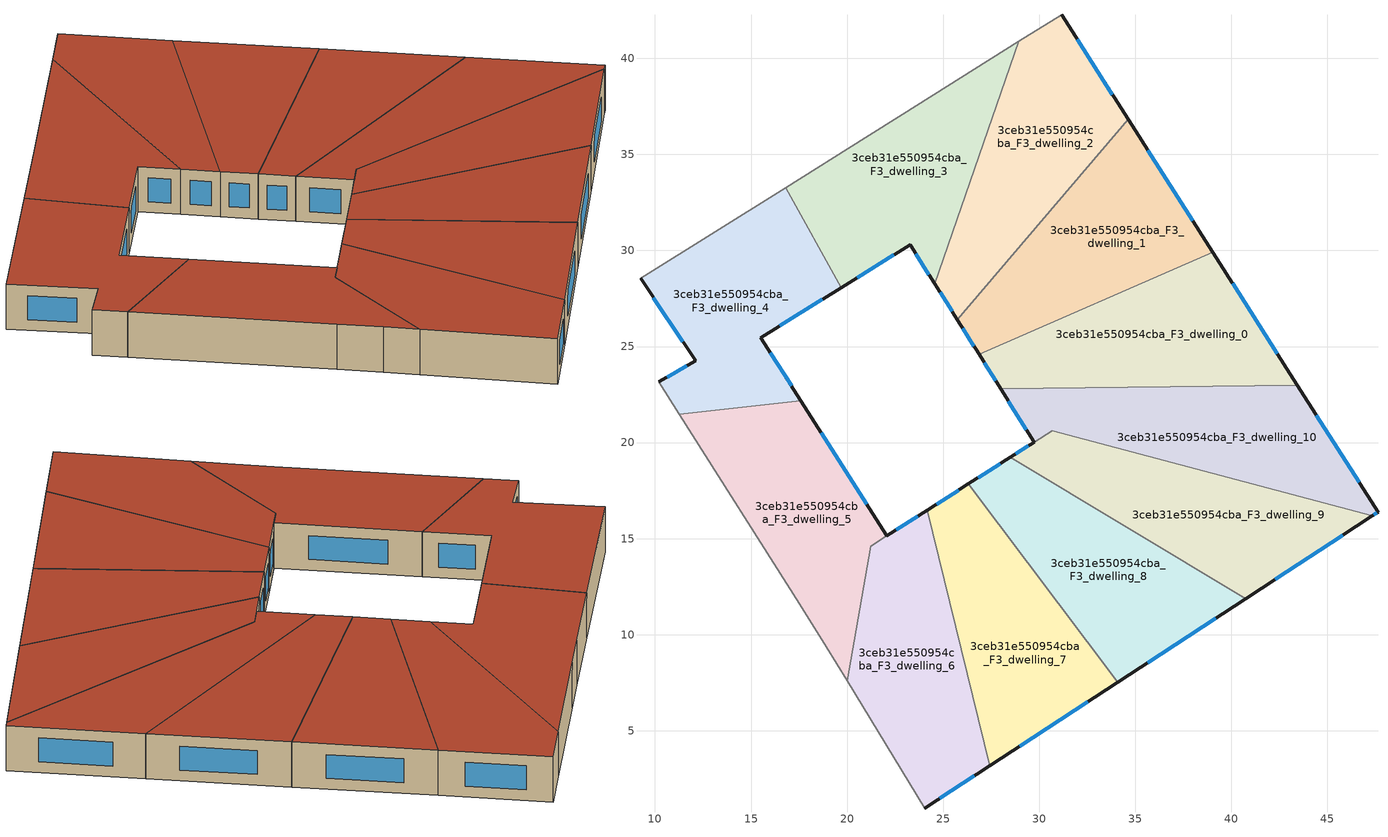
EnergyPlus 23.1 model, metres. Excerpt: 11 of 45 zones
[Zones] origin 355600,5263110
3ceb31e550954cba_F3_dwelling_0
 floor to 3ceb31e550954cba_F2_dwelling_0 (EU_floor_Construction): 39.03,29.91 43.43,22.99 27.99,22.8 26.87,24.58 z9
 wall outside (EU_wall_Construction): 26.87,24.58 27.99,22.8 / 43.43,22.99 39.03,29.91 z9:12
 wall to 3ceb31e550954cba_F3_dwelling_1 (EU_wall_Construction): 39.03,29.91 26.87,24.58 z9:12
 wall to 3ceb31e550954cba_F3_dwelling_10 (EU_wall_Construction): 27.99,22.8 43.43,22.99 z9:12
 window (EU_Window_Construction): 27.13,24.17 27.72,23.22 / 42.39,24.61 40.06,28.28 z9.7:11.3
 roof outside (EU_roof_Construction): 43.43,22.99 39.03,29.91 26.87,24.58 27.99,22.8 z12
3ceb31e550954cba_F3_dwelling_1
 floor to 3ceb31e550954cba_F2_dwelling_1 (EU_floor_Construction): 34.62,36.83 39.03,29.91 26.87,24.58 25.74,26.38 z9
 wall outside (EU_wall_Construction): 25.74,26.38 26.87,24.58 / 39.03,29.91 34.62,36.83 z9:12
 wall to 3ceb31e550954cba_F3_dwelling_2 (EU_wall_Construction): 34.62,36.83 25.74,26.38 z9:12
 window (EU_Window_Construction): 26.01,25.96 26.6,25.01 / 37.99,31.53 35.65,35.21 z9.7:11.3
 roof outside (EU_roof_Construction): 39.03,29.91 34.62,36.83 25.74,26.38 26.87,24.58 z12
3ceb31e550954cba_F3_dwelling_10
 floor to 3ceb31e550954cba_F2_dwelling_10 (EU_floor_Construction): 43.43,22.99 47.63,16.38 47.34,16.19 30.67,20.61 29.73,20.01 27.99,22.8 z9
 wall outside (EU_wall_Construction): 27.99,22.8 29.73,20.01 / 47.34,16.19 47.63,16.38 43.43,22.99 z9:12
 wall to 3ceb31e550954cba_F3_dwelling_9 (EU_wall_Construction): 29.73,20.01 30.67,20.61 / 30.68,20.61 47.34,16.19 z9:12
 window (EU_Window_Construction): 28.4,22.15 29.32,20.67 / 46.64,17.93 44.41,21.44 / 47.41,16.24 47.56,16.34 z9.7:11.3
 roof outside (EU_roof_Construction): 47.63,16.38 43.43,22.99 27.99,22.8 29.73,20.01 30.67,20.61 47.34,16.19 z12
3ceb31e550954cba_F3_dwelling_2
 floor to 3ceb31e550954cba_F2_dwelling_2 (EU_floor_Construction): 31.16,42.27 34.62,36.83 25.74,26.38 24.56,28.26 28.94,40.88 z9
 wall outside (EU_wall_Construction): 24.56,28.26 25.74,26.38 / 34.62,36.83 31.16,42.27 z9:12
 wall to 3ceb31e550954cba_F3_dwelling_3 (EU_wall_Construction): 28.94,40.88 24.56,28.26 z9:12
 wall adiabatic (EU_wall_Construction): 31.16,42.27 28.94,40.88 z9:12
 window (EU_Window_Construction): 24.84,27.82 25.46,26.82 / 33.81,38.11 31.97,41 z9.7:11.3
 roof outside (EU_roof_Construction): 25.74,26.38 34.62,36.83 31.16,42.27 28.94,40.88 24.56,28.26 z12
3ceb31e550954cba_F3_dwelling_3
 floor to 3ceb31e550954cba_F2_dwelling_3 (EU_floor_Construction): 28.94,40.88 24.56,28.26 23.28,30.3 19.69,28.06 16.8,33.26 20.96,35.85 22.9,37.08 z9
 wall outside (EU_wall_Construction): 19.69,28.06 23.28,30.3 24.56,28.26 z9:12
 wall adiabatic (EU_wall_Construction): 28.94,40.88 22.9,37.08 20.96,35.85 16.8,33.26 z9:12
 wall to 3ceb31e550954cba_F3_dwelling_4 (EU_wall_Construction): 16.8,33.26 19.69,28.06 z9:12
 window (EU_Window_Construction): 23.58,29.82 24.26,28.74 / 20.53,28.59 22.44,29.78 z9.7:11.3
 roof outside (EU_roof_Construction): 24.56,28.26 28.94,40.88 22.9,37.08 20.96,35.85 16.8,33.26 19.69,28.06 23.28,30.3 z12
3ceb31e550954cba_F3_dwelling_4
 floor to 3ceb31e550954cba_F2_dwelling_4 (EU_floor_Construction): 16.8,33.26 19.69,28.06 15.52,25.46 17.6,22.17 11.25,21.47 10.18,23.15 12.11,24.25 9.25,28.55 z9
 wall outside (EU_wall_Construction): 9.25,28.55 12.11,24.25 10.18,23.15 / 17.6,22.17 15.52,25.46 19.69,28.06 z9:12
 wall adiabatic (EU_wall_Construction): 16.8,33.26 9.25,28.55 / 10.18,23.15 11.25,21.47 z9:12
 wall to 3ceb31e550954cba_F3_dwelling_5 (EU_wall_Construction): 11.25,21.47 17.6,22.17 z9:12
 window (EU_Window_Construction): 9.92,27.54 11.44,25.26 / 16.49,26.07 18.71,27.45 / 17.11,22.95 16,24.69 / 11.66,23.99 10.64,23.41 z9.7:11.3
 roof outside (EU_roof_Construction): 17.6,22.17 15.52,25.46 19.69,28.06 16.8,33.26 9.25,28.55 12.11,24.25 10.18,23.15 11.25,21.47 z12
3ceb31e550954cba_F3_dwelling_5
 floor to 3ceb31e550954cba_F2_dwelling_5 (EU_floor_Construction): 17.6,22.17 22.06,15.14 21.23,14.62 20,7.59 18.92,9.37 17.54,11.58 11.25,21.47 z9
 wall outside (EU_wall_Construction): 22.06,15.14 17.6,22.17 z9:12
 wall adiabatic (EU_wall_Construction): 11.25,21.47 17.54,11.58 18.92,9.37 20,7.59 z9:12
 wall to 3ceb31e550954cba_F3_dwelling_6 (EU_wall_Construction): 20,7.6 21.23,14.62 22.06,15.14 z9:12
 window (EU_Window_Construction): 21.01,16.8 18.64,20.52 z9.7:11.3
 roof outside (EU_roof_Construction): 20,7.59 21.23,14.62 22.06,15.14 17.6,22.17 11.25,21.47 17.54,11.58 18.92,9.37 z12
3ceb31e550954cba_F3_dwelling_6
 floor to 3ceb31e550954cba_F2_dwelling_6 (EU_floor_Construction): 24.17,16.48 27.43,3.18 24.03,0.96 20,7.6 21.23,14.62 z9
 wall outside (EU_wall_Construction): 24.03,0.96 27.43,3.18 / 24.17,16.48 22.06,15.14 z9:12
 wall to 3ceb31e550954cba_F3_dwelling_7 (EU_wall_Construction): 27.43,3.18 24.17,16.48 z9:12
 wall adiabatic (EU_wall_Construction): 20,7.6 24.03,0.96 z9:12
 window (EU_Window_Construction): 24.83,1.48 26.63,2.66 / 23.67,16.17 22.55,15.46 z9.7:11.3
 roof outside (EU_roof_Construction): 27.43,3.18 24.17,16.48 21.23,14.62 20,7.6 24.03,0.96 z12
3ceb31e550954cba_F3_dwelling_7
 floor to 3ceb31e550954cba_F2_dwelling_7 (EU_floor_Construction): 26.32,17.85 34.08,7.53 27.43,3.18 24.17,16.48 z9
 wall outside (EU_wall_Construction): 26.32,17.85 24.17,16.48 / 27.43,3.18 34.08,7.53 z9:12
 wall to 3ceb31e550954cba_F3_dwelling_8 (EU_wall_Construction): 34.08,7.53 26.32,17.85 z9:12
 window (EU_Window_Construction): 25.81,17.53 24.67,16.8 / 28.99,4.2 32.52,6.51 z9.7:11.3
 roof outside (EU_roof_Construction): 34.08,7.53 26.32,17.85 24.17,16.48 27.43,3.18 z12
3ceb31e550954cba_F3_dwelling_8
 floor to 3ceb31e550954cba_F2_dwelling_8 (EU_floor_Construction): 40.74,11.88 34.08,7.53 26.32,17.85 28.49,19.22 z9
 wall outside (EU_wall_Construction): 28.49,19.22 26.32,17.85 / 34.08,7.53 40.74,11.88 z9:12
 wall to 3ceb31e550954cba_F3_dwelling_9 (EU_wall_Construction): 40.74,11.88 28.49,19.22 z9:12
 window (EU_Window_Construction): 27.98,18.9 26.83,18.17 / 35.64,8.55 39.18,10.86 z9.7:11.3
 roof outside (EU_roof_Construction): 40.74,11.88 28.49,19.22 26.32,17.85 34.08,7.53 z12
3ceb31e550954cba_F3_dwelling_9
 floor to 3ceb31e550954cba_F2_dwelling_9 (EU_floor_Construction): 47.34,16.19 40.74,11.88 28.49,19.22 30.67,20.61 z9
 wall outside (EU_wall_Construction): 40.74,11.88 47.34,16.19 / 29.73,20.01 28.49,19.22 z9:12
 window (EU_Window_Construction): 42.29,12.89 45.79,15.18 / 29.44,19.83 28.78,19.41 z9.7:11.3
 roof outside (EU_roof_Construction): 47.34,16.19 30.68,20.61 28.49,19.22 40.74,11.88 z12
[Building]
EU S2 Campaign: North Axis=0; Terrain=City; Solar Distribution=FullExterior
[Site:Location]
Budapest.Ferenc.Liszt.Intl.AP: Latitude=47.437; Longitude=19.256; Time Zone=1; Elevation=185
[SizingPeriod:WeatherFileDays]
AnnualSizingPeriod: Begin Month=1; Begin Day of Month=1; End Month=12; End Day of Month=31; Day of Week for Start Day=Monday; Use Weather File Daylight Saving Period=No; Use Weather File Rain and Snow Indicators=No
[MATERIAL]
EU_InternalMass_Material: Roughness=MediumRough; Thickness=0.1; Conductivity=1; Density=1800; Specific Heat=900; Thermal Absorptance=0.9; Solar Absorptance=0.7; Visible Absorptance=0.7
[MATERIAL:NOMASS] Roughness=MediumRough; Thermal Absorptance=0.9; Solar Absorptance=0.7; Visible Absorptance=0.7
Name | Thermal Resistance
EU_wall_NoMass | 0.832559
EU_roof_NoMass | 1.39638
EU_floor_NoMass | 0.872794
[WINDOWMATERIAL:SIMPLEGLAZINGSYSTEM]
EU_Window_SimpleGlazing: UFactor=2.79869; Solar Heat Gain Coefficient=0.75; Visible Transmittance=0.75
[CONSTRUCTION]
EU_wall_Construction: EU_wall_NoMass
EU_roof_Construction: EU_roof_NoMass
EU_floor_Construction: EU_floor_NoMass
EU_Window_Construction: EU_Window_SimpleGlazing
EU_InternalMass_Construction: EU_InternalMass_Material
[ZONE] Type=1; Multiplier=1; Ceiling Height=autocalculate; Floor Area=autocalculate; Part of Total Floor Area=Yes
Name | Volume
3ceb31e550954cba_F3_dwelling_0 | 203.008
3ceb31e550954cba_F3_dwelling_1 | 203.045
3ceb31e550954cba_F3_dwelling_10 | 204.968
3ceb31e550954cba_F3_dwelling_2 | 203.01
3ceb31e550954cba_F3_dwelling_3 | 203.019
3ceb31e550954cba_F3_dwelling_4 | 203.024
3ceb31e550954cba_F3_dwelling_5 | 204.613
3ceb31e550954cba_F3_dwelling_6 | 201.431
3ceb31e550954cba_F3_dwelling_7 | 203.02
3ceb31e550954cba_F3_dwelling_8 | 203.012
3ceb31e550954cba_F3_dwelling_9 | 201.045
[INTERNALMASS] Construction=EU_InternalMass_Construction
Name | Zone or ZoneList | Surface Area
3ceb31e550954cba_F3_dwelling_0_EU_InternalMass | 3ceb31e550954cba_F3_dwelling_0 | 67.6692
3ceb31e550954cba_F3_dwelling_1_EU_InternalMass | 3ceb31e550954cba_F3_dwelling_1 | 67.6817
3ceb31e550954cba_F3_dwelling_2_EU_InternalMass | 3ceb31e550954cba_F3_dwelling_2 | 67.6702
3ceb31e550954cba_F3_dwelling_3_EU_InternalMass | 3ceb31e550954cba_F3_dwelling_3 | 67.6728
3ceb31e550954cba_F3_dwelling_4_EU_InternalMass | 3ceb31e550954cba_F3_dwelling_4 | 67.6745
3ceb31e550954cba_F3_dwelling_5_EU_InternalMass | 3ceb31e550954cba_F3_dwelling_5 | 68.2057
3ceb31e550954cba_F3_dwelling_6_EU_InternalMass | 3ceb31e550954cba_F3_dwelling_6 | 67.1452
3ceb31e550954cba_F3_dwelling_7_EU_InternalMass | 3ceb31e550954cba_F3_dwelling_7 | 67.6733
3ceb31e550954cba_F3_dwelling_8_EU_InternalMass | 3ceb31e550954cba_F3_dwelling_8 | 67.6709
3ceb31e550954cba_F3_dwelling_9_EU_InternalMass | 3ceb31e550954cba_F3_dwelling_9 | 67.0181
3ceb31e550954cba_F3_dwelling_10_EU_InternalMass | 3ceb31e550954cba_F3_dwelling_10 | 68.3231
[OTHEREQUIPMENT] Fuel Type=Electricity; Design Level Calculation Method=Watts/Area; Power per Zone Floor Area=1; Fraction Latent=0; Fraction Radiant=0; Fraction Lost=0; Carbon Dioxide Generation Rate=0; EndUse Subcategory=EU_Step8_InternalGains
Name | Zone or ZoneList or Space or SpaceList | Schedule
EU_Step8_InternalGain_3ceb31e550954cba_F3_dwelling_0_f000 | 3ceb31e550954cba_F3_dwelling_0 | EU_Step8_GainSchedule_3ceb31e550954cba_F3_dwelling_0_f000
EU_Step8_InternalGain_3ceb31e550954cba_F3_dwelling_1_f000 | 3ceb31e550954cba_F3_dwelling_1 | EU_Step8_GainSchedule_3ceb31e550954cba_F3_dwelling_1_f000
EU_Step8_InternalGain_3ceb31e550954cba_F3_dwelling_2_f000 | 3ceb31e550954cba_F3_dwelling_2 | EU_Step8_GainSchedule_3ceb31e550954cba_F3_dwelling_2_f000
EU_Step8_InternalGain_3ceb31e550954cba_F3_dwelling_3_f000 | 3ceb31e550954cba_F3_dwelling_3 | EU_Step8_GainSchedule_3ceb31e550954cba_F3_dwelling_3_f000
EU_Step8_InternalGain_3ceb31e550954cba_F3_dwelling_4_f000 | 3ceb31e550954cba_F3_dwelling_4 | EU_Step8_GainSchedule_3ceb31e550954cba_F3_dwelling_4_f000
EU_Step8_InternalGain_3ceb31e550954cba_F3_dwelling_5_f000 | 3ceb31e550954cba_F3_dwelling_5 | EU_Step8_GainSchedule_3ceb31e550954cba_F3_dwelling_5_f000
EU_Step8_InternalGain_3ceb31e550954cba_F3_dwelling_6_f000 | 3ceb31e550954cba_F3_dwelling_6 | EU_Step8_GainSchedule_3ceb31e550954cba_F3_dwelling_6_f000
EU_Step8_InternalGain_3ceb31e550954cba_F3_dwelling_7_f000 | 3ceb31e550954cba_F3_dwelling_7 | EU_Step8_GainSchedule_3ceb31e550954cba_F3_dwelling_7_f000
EU_Step8_InternalGain_3ceb31e550954cba_F3_dwelling_8_f000 | 3ceb31e550954cba_F3_dwelling_8 | EU_Step8_GainSchedule_3ceb31e550954cba_F3_dwelling_8_f000
EU_Step8_InternalGain_3ceb31e550954cba_F3_dwelling_9_f000 | 3ceb31e550954cba_F3_dwelling_9 | EU_Step8_GainSchedule_3ceb31e550954cba_F3_dwelling_9_f000
EU_Step8_InternalGain_3ceb31e550954cba_F3_dwelling_10_f000 | 3ceb31e550954cba_F3_dwelling_10 | EU_Step8_GainSchedule_3ceb31e550954cba_F3_dwelling_10_f000
[ZONEVENTILATION:DESIGNFLOWRATE] Schedule=EU_AlwaysOn; Design Flow Rate Calculation Method=AirChanges/Hour; Air Changes per Hour=0.475469; Ventilation Type=Natural; Fan Pressure Rise=0; Fan Total Efficiency=1; Constant Term Coefficient=1; Temperature Term Coefficient=0; Velocity Term Coefficient=0; Velocity Squared Term Coefficient=0; Minimum Indoor Temperature=-100; Maximum Indoor Temperature=100; Delta Temperature=-100; Minimum Outdoor Temperature=-100; Maximum Outdoor Temperature=100; Maximum Wind Speed=40
Name | Zone or ZoneList or Space or SpaceList
EU_ConstantAir_3ceb31e550954cba_F3_dwelling_0 | 3ceb31e550954cba_F3_dwelling_0
EU_ConstantAir_3ceb31e550954cba_F3_dwelling_1 | 3ceb31e550954cba_F3_dwelling_1
EU_ConstantAir_3ceb31e550954cba_F3_dwelling_2 | 3ceb31e550954cba_F3_dwelling_2
EU_ConstantAir_3ceb31e550954cba_F3_dwelling_3 | 3ceb31e550954cba_F3_dwelling_3
EU_ConstantAir_3ceb31e550954cba_F3_dwelling_4 | 3ceb31e550954cba_F3_dwelling_4
EU_ConstantAir_3ceb31e550954cba_F3_dwelling_5 | 3ceb31e550954cba_F3_dwelling_5
EU_ConstantAir_3ceb31e550954cba_F3_dwelling_6 | 3ceb31e550954cba_F3_dwelling_6
EU_ConstantAir_3ceb31e550954cba_F3_dwelling_7 | 3ceb31e550954cba_F3_dwelling_7
EU_ConstantAir_3ceb31e550954cba_F3_dwelling_8 | 3ceb31e550954cba_F3_dwelling_8
EU_ConstantAir_3ceb31e550954cba_F3_dwelling_9 | 3ceb31e550954cba_F3_dwelling_9
EU_ConstantAir_3ceb31e550954cba_F3_dwelling_10 | 3ceb31e550954cba_F3_dwelling_10
[HVACTEMPLATE:THERMOSTAT] Constant Heating Setpoint=20; Constant Cooling Setpoint=50
EU_HeatOnly_3ceb31e550954cba_F0_dwelling_0; EU_HeatOnly_3ceb31e550954cba_F0_dwelling_1; EU_HeatOnly_3ceb31e550954cba_F0_dwelling_2; EU_HeatOnly_3ceb31e550954cba_F0_dwelling_3; EU_HeatOnly_3ceb31e550954cba_F0_dwelling_4; EU_HeatOnly_3ceb31e550954cba_F0_dwelling_5; EU_HeatOnly_3ceb31e550954cba_F0_dwelling_6; EU_HeatOnly_3ceb31e550954cba_F0_dwelling_7; EU_HeatOnly_3ceb31e550954cba_F0_dwelling_8; EU_HeatOnly_3ceb31e550954cba_F0_dwelling_9; EU_HeatOnly_3ceb31e550954cba_F0_dwelling_10; EU_HeatOnly_3ceb31e550954cba_F0_dwelling_11; EU_HeatOnly_3ceb31e550954cba_F1_dwelling_0; EU_HeatOnly_3ceb31e550954cba_F1_dwelling_1; EU_HeatOnly_3ceb31e550954cba_F1_dwelling_2; EU_HeatOnly_3ceb31e550954cba_F1_dwelling_3; EU_HeatOnly_3ceb31e550954cba_F1_dwelling_4; EU_HeatOnly_3ceb31e550954cba_F1_dwelling_5; EU_HeatOnly_3ceb31e550954cba_F1_dwelling_6; EU_HeatOnly_3ceb31e550954cba_F1_dwelling_7; EU_HeatOnly_3ceb31e550954cba_F1_dwelling_8; EU_HeatOnly_3ceb31e550954cba_F1_dwelling_9; EU_HeatOnly_3ceb31e550954cba_F1_dwelling_10; EU_HeatOnly_3ceb31e550954cba_F2_dwelling_0; EU_HeatOnly_3ceb31e550954cba_F2_dwelling_1; EU_HeatOnly_3ceb31e550954cba_F2_dwelling_2; EU_HeatOnly_3ceb31e550954cba_F2_dwelling_3; EU_HeatOnly_3ceb31e550954cba_F2_dwelling_4; EU_HeatOnly_3ceb31e550954cba_F2_dwelling_5; EU_HeatOnly_3ceb31e550954cba_F2_dwelling_6; EU_HeatOnly_3ceb31e550954cba_F2_dwelling_7; EU_HeatOnly_3ceb31e550954cba_F2_dwelling_8; EU_HeatOnly_3ceb31e550954cba_F2_dwelling_9; EU_HeatOnly_3ceb31e550954cba_F2_dwelling_10; EU_HeatOnly_3ceb31e550954cba_F3_dwelling_0; EU_HeatOnly_3ceb31e550954cba_F3_dwelling_1; EU_HeatOnly_3ceb31e550954cba_F3_dwelling_2; EU_HeatOnly_3ceb31e550954cba_F3_dwelling_3; EU_HeatOnly_3ceb31e550954cba_F3_dwelling_4; EU_HeatOnly_3ceb31e550954cba_F3_dwelling_5; EU_HeatOnly_3ceb31e550954cba_F3_dwelling_6; EU_HeatOnly_3ceb31e550954cba_F3_dwelling_7; EU_HeatOnly_3ceb31e550954cba_F3_dwelling_8; EU_HeatOnly_3ceb31e550954cba_F3_dwelling_9; EU_HeatOnly_3ceb31e550954cba_F3_dwelling_10
[HVACTEMPLATE:ZONE:IDEALLOADSAIRSYSTEM] System Availability Schedule=EU_AlwaysOn; Maximum Heating Supply Air Temperature=50; Minimum Cooling Supply Air Temperature=13; Maximum Heating Supply Air Humidity Ratio=0.0156; Minimum Cooling Supply Air Humidity Ratio=0.0077; Heating Limit=NoLimit; Cooling Limit=NoLimit; Heating Availability Schedule=EU_AlwaysOn; Cooling Availability Schedule=EU_CoolingOff; Dehumidification Control Type=ConstantSensibleHeatRatio; Cooling Sensible Heat Ratio=0.7; Dehumidification Setpoint=60; Humidification Control Type=None; Humidification Setpoint=30; Outdoor Air Method=None; Outdoor Air Flow Rate per Person=0.00944; Outdoor Air Flow Rate per Zone Floor Area=0; Outdoor Air Flow Rate per Zone=0; Demand Controlled Ventilation Type=None; Outdoor Air Economizer Type=NoEconomizer; Heat Recovery Type=None; Sensible Heat Recovery Effectiveness=0.7; Latent Heat Recovery Effectiveness=0.65
Name | Template Thermostat
3ceb31e550954cba_F3_dwelling_0 | EU_HeatOnly_3ceb31e550954cba_F3_dwelling_0
3ceb31e550954cba_F3_dwelling_1 | EU_HeatOnly_3ceb31e550954cba_F3_dwelling_1
3ceb31e550954cba_F3_dwelling_2 | EU_HeatOnly_3ceb31e550954cba_F3_dwelling_2
3ceb31e550954cba_F3_dwelling_3 | EU_HeatOnly_3ceb31e550954cba_F3_dwelling_3
3ceb31e550954cba_F3_dwelling_4 | EU_HeatOnly_3ceb31e550954cba_F3_dwelling_4
3ceb31e550954cba_F3_dwelling_5 | EU_HeatOnly_3ceb31e550954cba_F3_dwelling_5
3ceb31e550954cba_F3_dwelling_6 | EU_HeatOnly_3ceb31e550954cba_F3_dwelling_6
3ceb31e550954cba_F3_dwelling_7 | EU_HeatOnly_3ceb31e550954cba_F3_dwelling_7
3ceb31e550954cba_F3_dwelling_8 | EU_HeatOnly_3ceb31e550954cba_F3_dwelling_8
3ceb31e550954cba_F3_dwelling_9 | EU_HeatOnly_3ceb31e550954cba_F3_dwelling_9
3ceb31e550954cba_F3_dwelling_10 | EU_HeatOnly_3ceb31e550954cba_F3_dwelling_10
[SIZING:ZONE] Zone Cooling Design Supply Air Temperature Input Method=SupplyAirTemperature; Zone Cooling Design Supply Air Temperature=13; Zone Heating Design Supply Air Temperature Input Method=SupplyAirTemperature; Zone Heating Design Supply Air Temperature=50; Zone Cooling Design Supply Air Humidity Ratio=0.008; Zone Heating Design Supply Air Humidity Ratio=0.008; Cooling Design Air Flow Method=DesignDay; Cooling Design Air Flow Rate=0; Cooling Minimum Air Flow per Zone Floor Area=0.000762; Cooling Minimum Air Flow=0; Cooling Minimum Air Flow Fraction=0.2; Heating Design Air Flow Method=DesignDay; Heating Design Air Flow Rate=0; Heating Maximum Air Flow per Zone Floor Area=0.002032; Heating Maximum Air Flow=0.141576; Heating Maximum Air Flow Fraction=0.3; Account for Dedicated Outdoor Air System=No; Dedicated Outdoor Air System Control Strategy=NeutralSupplyAir; Dedicated Outdoor Air Low Setpoint Temperature for Design=autosize; Dedicated Outdoor Air High Setpoint Temperature for Design=autosize; Zone Load Sizing Method=Sensible Load Only No Latent Load; Zone Latent Cooling Design Supply Air Humidity Ratio Input Method=HumidityRatioDifference; Zone Cooling Design Supply Air Humidity Ratio Difference=0.005; Zone Latent Heating Design Supply Air Humidity Ratio Input Method=HumidityRatioDifference; Zone Humidification Design Supply Air Humidity Ratio Difference=0.005
3ceb31e550954cba_F3_dwelling_0; 3ceb31e550954cba_F3_dwelling_1; 3ceb31e550954cba_F3_dwelling_2; 3ceb31e550954cba_F3_dwelling_3; 3ceb31e550954cba_F3_dwelling_4; 3ceb31e550954cba_F3_dwelling_5; 3ceb31e550954cba_F3_dwelling_6; 3ceb31e550954cba_F3_dwelling_7; 3ceb31e550954cba_F3_dwelling_8; 3ceb31e550954cba_F3_dwelling_9; 3ceb31e550954cba_F3_dwelling_10
[SCHEDULE:CONSTANT]
Name | Hourly Value
EU_AlwaysOn | 1
EU_CoolingOff | 0
[SCHEDULE:FILE] Column Number=1; Rows to Skip at Top=0; Number of Hours of Data=8760; Column Separator=Comma; Interpolate to Timestep=No; Minutes per Item=60; Adjust Schedule for Daylight Savings=Yes
Name | File
EU_Step8_GainSchedule_3ceb31e550954cba_F3_dwelling_0_f000 | ../../schedules/3ceb31e550954cba/3ceb31e550954cba_F3_dwelling_0_f000_gain.csv
EU_Step8_GainSchedule_3ceb31e550954cba_F3_dwelling_1_f000 | ../../schedules/3ceb31e550954cba/3ceb31e550954cba_F3_dwelling_1_f000_gain.csv
EU_Step8_GainSchedule_3ceb31e550954cba_F3_dwelling_2_f000 | ../../schedules/3ceb31e550954cba/3ceb31e550954cba_F3_dwelling_2_f000_gain.csv
EU_Step8_GainSchedule_3ceb31e550954cba_F3_dwelling_3_f000 | ../../schedules/3ceb31e550954cba/3ceb31e550954cba_F3_dwelling_3_f000_gain.csv
EU_Step8_GainSchedule_3ceb31e550954cba_F3_dwelling_4_f000 | ../../schedules/3ceb31e550954cba/3ceb31e550954cba_F3_dwelling_4_f000_gain.csv
EU_Step8_GainSchedule_3ceb31e550954cba_F3_dwelling_5_f000 | ../../schedules/3ceb31e550954cba/3ceb31e550954cba_F3_dwelling_5_f000_gain.csv
EU_Step8_GainSchedule_3ceb31e550954cba_F3_dwelling_6_f000 | ../../schedules/3ceb31e550954cba/3ceb31e550954cba_F3_dwelling_6_f000_gain.csv
EU_Step8_GainSchedule_3ceb31e550954cba_F3_dwelling_7_f000 | ../../schedules/3ceb31e550954cba/3ceb31e550954cba_F3_dwelling_7_f000_gain.csv
EU_Step8_GainSchedule_3ceb31e550954cba_F3_dwelling_8_f000 | ../../schedules/3ceb31e550954cba/3ceb31e550954cba_F3_dwelling_8_f000_gain.csv
EU_Step8_GainSchedule_3ceb31e550954cba_F3_dwelling_9_f000 | ../../schedules/3ceb31e550954cba/3ceb31e550954cba_F3_dwelling_9_f000_gain.csv
EU_Step8_GainSchedule_3ceb31e550954cba_F3_dwelling_10_f000 | ../../schedules/3ceb31e550954cba/3ceb31e550954cba_F3_dwelling_10_f000_gain.csv
